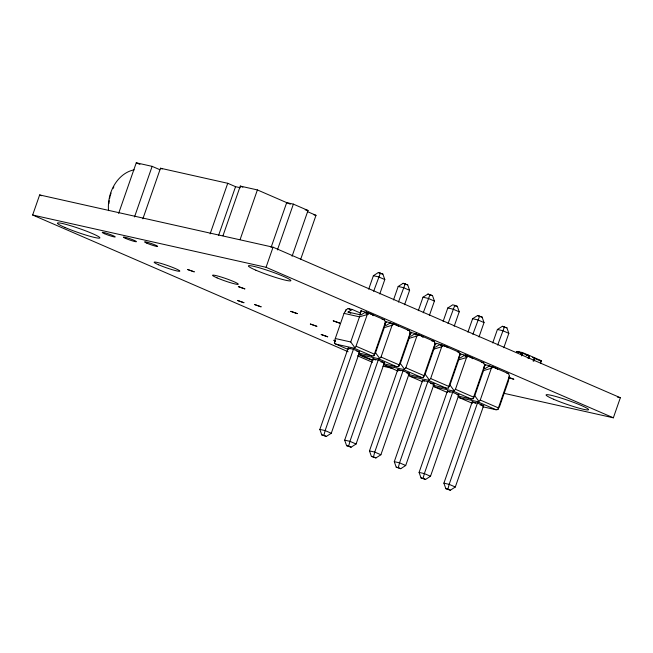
<?xml version="1.0" encoding="UTF-8"?>
<svg xmlns="http://www.w3.org/2000/svg" width="653" height="653" viewBox="0 0 653 653"><rect width="100%" height="100%" fill="white"/><g stroke="black" fill="none" stroke-linecap="round" stroke-linejoin="round"><path stroke-width="0.98" d="M528.53 357.942L528.971 355.387L522.424 352.547L516.923 351.42C515.894 352.204 518.686 350.751 519.119 352.204M348.327 349.551L335.062 343.723L334.393 342.98L335.291 338.515L344.041 313.383L346.066 309.783L348.106 308.559L352.277 309.498L360.358 312.999M358.57 352.979L372.079 356.007L373.818 355.803L375.548 352.726L384.299 327.594L385.343 322.362L384.584 319.929L369.32 313.309L365.149 312.379L360.897 314.934L348.033 312.052L352.277 309.498M383.376 363.729L396.885 366.757L398.624 366.553L400.354 363.476L409.105 338.352L410.157 333.112L409.39 330.679L394.126 324.059L389.955 323.129L385.711 325.684M408.182 374.479L421.691 377.507L423.43 377.303L425.16 374.226L433.91 349.102L434.963 343.87L434.204 341.429L418.94 334.818L414.761 333.879L410.517 336.434M432.988 385.237L446.497 388.257L448.236 388.053L449.966 384.976L458.716 359.852L459.769 354.62L459.01 352.179L443.746 345.568L439.567 344.629L435.322 347.184M457.794 395.987L471.303 399.007L473.041 398.803L474.772 395.734L483.522 370.602L484.575 365.37L483.816 362.929L468.552 356.318L464.373 355.379L460.128 357.934M484.934 368.692L489.179 366.137L493.358 367.068L508.622 373.687L509.381 376.12L508.328 381.352L499.578 406.484L497.847 409.562L496.109 409.766L482.6 406.737M373.818 355.803L385.343 322.362M398.624 366.553L410.157 333.112M423.43 377.303L434.963 343.87M448.236 388.053L459.769 354.62M473.041 398.803L484.575 365.37M497.847 409.562L509.381 376.12M359.713 351.608L331.283 433.249L326.32 436.441L323.88 435.38L325.129 430.588L353.559 348.939M384.519 362.358L356.089 444.007L351.126 447.191L348.686 446.138L349.935 441.338L378.365 359.689M409.325 373.108L380.895 454.757L375.932 457.941L373.492 456.888L374.74 452.088L403.17 370.447M434.131 383.858L405.701 465.507L400.738 468.699L398.297 467.638L399.546 462.838L427.976 381.197M458.937 394.616L430.507 476.257L425.552 479.449L423.103 478.388L424.352 473.596L452.782 391.947M483.742 405.366L455.312 487.007L450.358 490.199L447.917 489.138L449.166 484.346L477.596 402.697M369.32 313.309L367.288 314.534L355.697 347.053L354.016 348.18L335.683 344.074M394.126 324.059L392.094 325.284L381.034 357.044L379.303 358.832L360.489 354.824L359.199 353.73M418.94 334.818L416.9 336.042L405.848 367.794L404.117 369.582L385.303 365.574L384.013 364.488M443.746 345.568L441.706 346.792L430.654 378.544L428.923 380.332L410.108 376.324L408.819 375.238M468.552 356.318L466.52 357.542L455.459 389.294L453.729 391.082L434.914 387.082L433.625 385.988M493.358 367.068L491.325 368.292L480.265 400.052L478.535 401.832L459.72 397.832L458.43 396.738M348.122 351.738L32.65 215.017L39.645 194.937L273.052 247.201L620.35 397.726L613.355 417.806L504.1 393.343M118.642 213.392L136.265 162.801L152.133 166.36L159.944 169.739M134.518 216.943L152.133 166.36M142.868 218.812L160.491 168.229L227.734 183.289L235.553 186.676L240.369 187.754M210.119 233.88L227.734 183.289M218.6 235.358L235.553 186.676M222.983 235.725L240.271 186.097L257.396 189.925L290.356 204.218M240.108 239.561L257.396 189.925M271.068 247.487L286.691 202.626L293.377 204.128L308.028 210.47L292.079 256.262M32.65 215.017L266.057 267.289L273.052 247.201M277.435 249.911L293.377 204.128M300.707 259.233L315.995 215.327L307.62 211.694M345.396 311.71L346.066 309.783M326.32 436.441L321.79 434.914L319.864 429.405L348.294 347.763M359.664 315.105L361.338 310.297M368.7 289.165L373.377 275.721L378.34 272.53L382.87 274.056L384.797 279.566L379.777 293.972M354.767 347.543L350.743 341.976L359.493 316.844L367.288 314.534M365.933 313.399L366.602 311.481M373.622 291.303L380.43 273.003M351.126 447.191L346.596 445.664L344.67 440.163L373.1 358.513M384.47 325.855L385.809 322.011M393.506 299.923L398.183 286.471L403.146 283.288L407.676 284.814L409.602 290.316L404.582 304.722M398.436 302.061L405.235 283.753M375.932 457.941L371.402 456.414L369.476 450.913L397.906 369.263M409.284 336.605L410.949 331.806M418.312 310.673L422.997 297.221L427.952 294.038L432.482 295.564L434.408 301.066L429.388 315.481M415.545 334.899L416.214 332.981M423.242 312.811L430.041 294.503M400.738 468.699L396.208 467.173L394.29 461.663L422.711 380.013M434.09 347.355L435.429 343.519M443.118 321.423L447.803 307.971L452.758 304.788L457.288 306.314L459.214 311.824L454.202 326.231M448.048 323.561L454.847 305.253M425.552 479.449L421.022 477.923L419.095 472.413L447.525 390.772M458.896 358.105L460.569 353.306M467.923 332.173L472.609 318.729L477.572 315.538L482.102 317.064L484.02 322.574L479.008 336.981M465.165 356.407L465.826 354.481M472.854 334.312L479.653 316.003M450.358 490.199L445.828 488.673L443.901 483.163L472.331 401.522M483.702 368.863L485.04 365.019M492.729 342.923L497.415 329.479L502.377 326.288L506.908 327.814L508.834 333.324L503.814 347.731M497.659 345.062L504.467 326.761M521.208 354.767L522.424 352.547L521.6 355.95M528.065 358.358L528.734 356.44M528.473 357.852L529.159 355.591L526.383 354.808M528.693 358.505L529.697 355.632L541.182 360.676L540.741 363.231M533.085 360.995L534.636 357.844L533.811 361.24M533.574 360.627L534.578 357.746L532.628 357.313M334.858 341.96L335.013 341.535M334.695 342.352L334.393 342.98M384.299 327.594L392.094 325.284M409.105 338.352L416.9 336.042M433.91 349.102L441.706 346.792M458.716 359.852L466.52 357.542M483.522 370.602L491.325 368.292M529.183 356.065L522.212 352.995L516.678 351.73M305.163 209.833L308.028 210.47M314.02 214.886L315.995 215.327M380.781 273.591L382.87 274.056M373.377 275.721L378.642 276.896L384.797 279.566M406.288 284.496L407.676 284.814M398.183 286.471L403.448 287.647L409.602 290.316M430.392 295.091L432.482 295.564M422.997 297.221L428.254 298.405L434.408 301.066M455.206 305.849L457.288 306.314M447.803 307.971L453.06 309.155L459.214 311.824M480.012 316.599L482.102 317.064M472.609 318.729L477.874 319.905L484.02 322.574M504.818 327.349L506.908 327.814M497.415 329.479L502.679 330.655L508.834 333.324M382.078 319.366L384.584 319.929M344.041 313.383L359.493 316.844M525.796 354.759L529.697 355.632M407.725 330.304L409.39 330.679M539.451 360.293L541.182 360.676L541.517 361.362L534.064 358.187M431.698 340.866L434.204 341.429M457.337 351.804L459.01 352.179M481.31 362.374L483.816 362.929M617.371 397.057L620.35 397.726M506.948 373.312L508.622 373.687M335.291 338.515L350.743 341.976M356.954 351.371L359.591 351.959L353.436 349.298L348.171 348.114L349.926 348.873M380.887 361.925L384.397 362.709L378.242 360.048L372.977 358.864L375.614 360.007M382.927 366.202L392.861 368.431M406.574 372.871L409.202 373.467L403.048 370.798L397.783 369.622L400.42 370.765M430.498 383.433L434.008 384.217L427.854 381.548L422.597 380.373L424.352 381.132M457.059 394.575L458.814 394.967L452.66 392.298L447.403 391.123L450.039 392.265M480.118 404.933L483.62 405.717L477.474 403.048L472.209 401.873L475.727 403.399M319.864 429.405L325.129 430.588L331.283 433.249M321.79 434.914L323.88 435.38M344.67 440.163L349.935 441.338L356.089 444.007M346.596 445.664L348.686 446.138M369.476 450.913L374.74 452.088L380.895 454.757M371.402 456.414L373.492 456.888M394.29 461.663L399.546 462.838L405.701 465.507M396.208 467.173L398.297 467.638M419.095 472.413L424.352 473.596L430.507 476.257M421.022 477.923L423.103 478.388M443.901 483.163L449.166 484.346L455.312 487.007M445.828 488.673L447.917 489.138M335.169 340.458L333.756 340.278L335.601 341.192M508.785 377.263L513.887 379.271L508.516 377.703M240.271 186.097L242.875 187.223M160.491 168.229L162.222 168.98M136.265 162.801L139.922 164.393M378.34 272.53L379.964 273.24M403.146 283.288L405.586 284.341M427.952 294.038L429.584 294.74M477.572 315.538L479.196 316.248M502.377 326.288L504.002 326.998M520.988 353.012L522.857 353.82M520.474 353.444L522.343 354.261M266.057 267.289L613.355 417.806M365.149 312.379L368.741 313.93M389.955 323.129L392.649 324.296M414.761 333.879L416.557 334.654M439.567 344.629L442.261 345.796M464.373 355.379L466.169 356.163M489.179 366.137L491.872 367.304M348.106 308.559L350.8 309.726M348.033 312.052L350.783 313.244M39.645 194.937L41.514 195.745M356.228 346.294L374.291 354.122M381.034 357.044L399.097 364.872M405.848 367.794L423.903 375.622M430.654 378.544L448.709 386.372M455.459 389.294L473.515 397.122M480.265 400.052L498.321 407.872M354.016 348.18L372.079 356.007M378.822 358.93L396.885 366.757M403.627 369.68L421.691 377.507M428.441 380.43L446.497 388.257M453.247 391.188L471.303 399.007M478.053 401.938L496.109 409.766M360.489 354.824L373.132 360.301M385.303 365.574L397.938 371.051M410.108 376.324L422.744 381.809M434.914 387.082L447.55 392.559M459.72 397.832L472.364 403.309M357.485 355.803L372.463 362.293M474.772 395.734L478.804 401.301M449.966 384.976L453.998 390.551M425.16 374.226L429.192 379.801M400.354 363.476L404.387 369.051M375.548 352.726L379.573 358.293M108.937 203.614A31.287 24.308 -77.4 0 1 109.239 200.683M109.557 198.741A31.287 24.308 -77.4 0 1 109.973 196.831M110.21 195.884A31.287 24.308 -77.4 0 1 111.075 193.059M112.953 188.586A31.287 24.308 -77.4 0 1 113.851 186.889M108.553 210.65A34.005 26.422 -77.4 0 1 134.192 169.853M485.734 365.574A6.914 0.637 19.2 0 1 488.942 365.664A6.914 0.637 19.2 0 1 497.627 369.239M436.122 344.074A6.914 0.637 19.2 0 1 439.33 344.164A6.914 0.637 19.2 0 1 448.007 347.739M386.503 322.566A6.914 0.637 19.2 0 1 389.71 322.655A6.914 0.637 19.2 0 1 398.395 326.239M372.479 360.358A22.455 2.073 19.2 0 1 358.864 354.742M361.697 311.816A6.914 0.637 19.2 0 1 366.57 312.444A6.914 0.637 19.2 0 1 372.969 315.611M411.308 333.324A6.914 0.637 19.2 0 1 416.19 333.944A6.914 0.637 19.2 0 1 422.589 337.119M460.928 354.824A6.914 0.637 19.2 0 1 465.801 355.452A6.914 0.637 19.2 0 1 472.201 358.619M187.721 269.558L194.186 271.819L187.721 269.558M238.353 286.61L244.818 288.879L238.353 286.61M237.431 300.437L243.896 302.698L237.431 300.437M254.588 304.535L261.045 306.804L254.588 304.535M290.822 311.35L297.286 313.62L290.822 311.35M310.355 324.043L316.819 326.304L310.355 324.043M321.219 334.524L327.684 336.793L321.219 334.524M333.259 320.86L339.723 323.121L333.259 320.86M125.686 238.451A6.914 0.637 19.2 0 0 136.346 241.732A6.914 0.637 19.2 0 0 127.751 238.01A6.914 0.637 19.2 0 0 125.686 238.451M553.54 399.22A22.455 2.073 19.2 0 0 588.19 409.904A22.455 2.073 19.2 0 0 560.266 397.799A22.455 2.073 19.2 0 0 553.54 399.22M217.082 277.884A13.599 1.257 19.2 0 0 238.076 284.357A13.599 1.257 19.2 0 0 221.155 277.019A13.599 1.257 19.2 0 0 217.082 277.884M158.606 264.783A13.599 1.257 19.2 0 0 179.591 271.256A13.599 1.257 19.2 0 0 162.679 263.926A13.599 1.257 19.2 0 0 158.606 264.783M255.854 270.195A22.455 2.073 19.2 0 0 290.503 280.88A22.455 2.073 19.2 0 0 262.579 268.775A22.455 2.073 19.2 0 0 255.854 270.195M64.884 227.432A22.455 2.073 19.2 0 0 99.534 238.116A22.455 2.073 19.2 0 0 71.61 226.011A22.455 2.073 19.2 0 0 64.884 227.432M146.901 243.202A6.914 0.637 19.2 0 0 157.569 246.491A6.914 0.637 19.2 0 0 148.974 242.761A6.914 0.637 19.2 0 0 146.901 243.202M104.464 233.692A6.914 0.637 19.2 0 0 115.132 236.982A6.914 0.637 19.2 0 0 106.537 233.26A6.914 0.637 19.2 0 0 104.464 233.692"/></g></svg>
